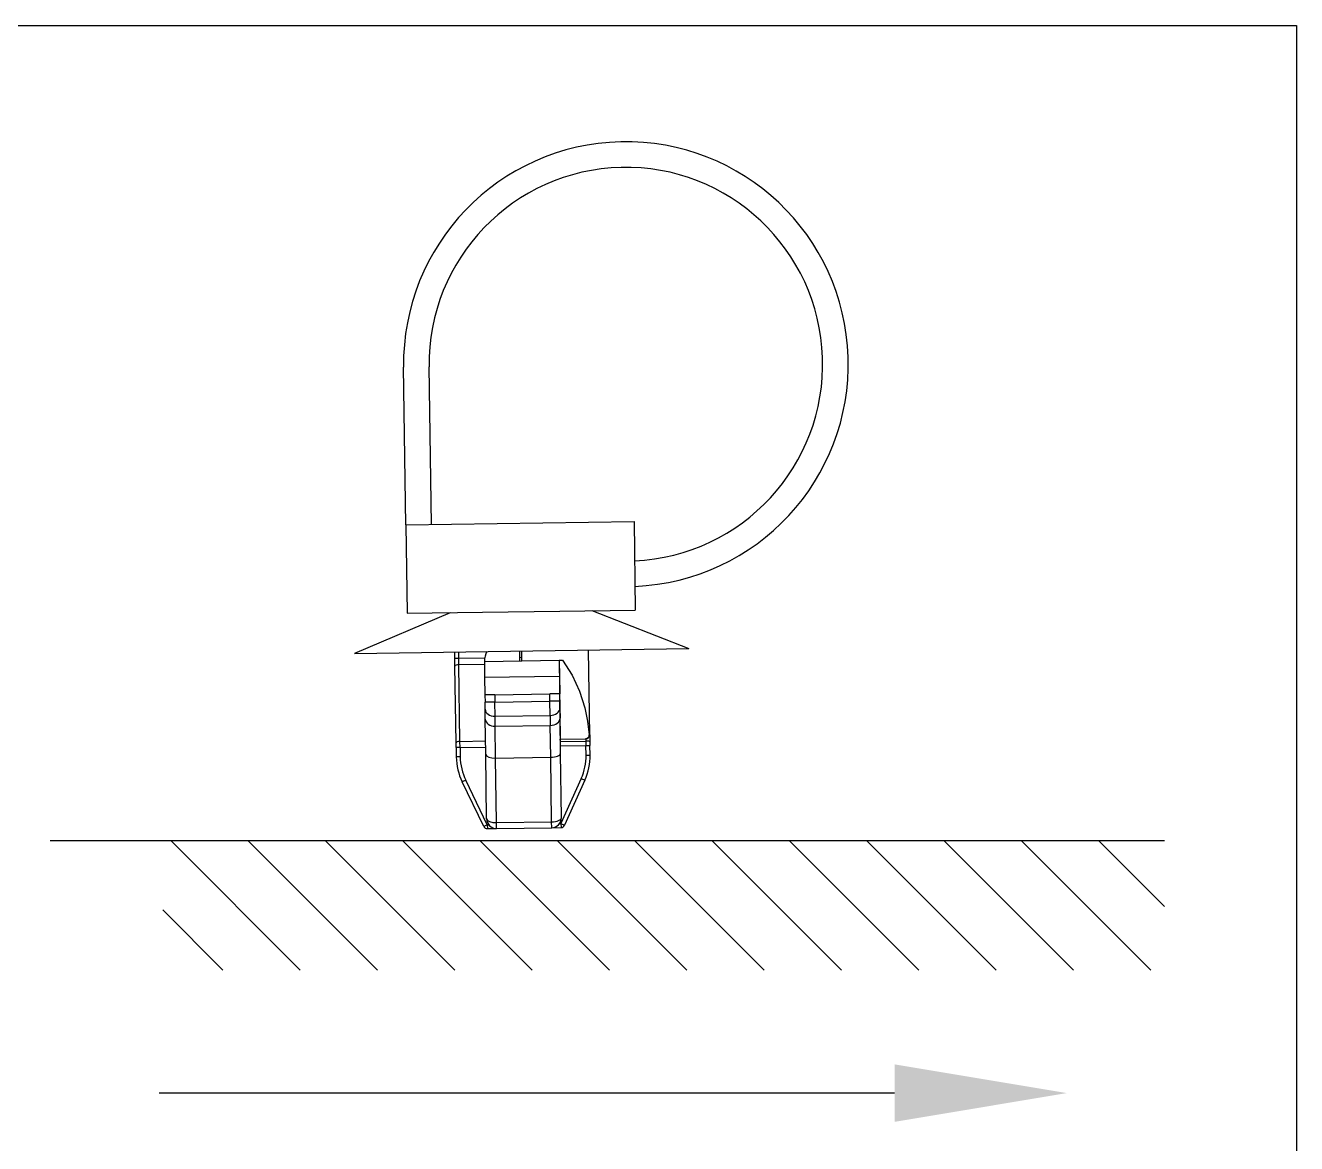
# Model space of a CAD drawing. Header units: inches. Extents: x 47316 to 59086, y 3141 to 11743.
# Drawn here: x 51593.48 to 51619.32, y 6280.5 to 6303.23 of the extents above; entities that cross this region are included whole.
import ezdxf

# ---------------------------------------------------------------- set-up
doc = ezdxf.new("R2010")
doc.units = ezdxf.units.IN
doc.header["$MEASUREMENT"] = 0

msp = doc.modelspace()

# ---------------------------------------------------------------- linework, layer by layer
at = {"color": 1}
for p, q in [((51497.287, 6303.228), (51619.323, 6303.228)), ((51619.323, 6303.228), (51619.323, 6258.989))]:
    msp.add_line(p, q, dxfattribs=at)
at = {"color": 0, "linetype": 'ByBlock', "lineweight": -3, "ltscale": 0.2}
for p, q in [((51601.216, 6293.081), (51601.17, 6296.281)), ((51601.736, 6293.088), (51601.69, 6296.288))]:
    msp.add_line(p, q, dxfattribs=at)
at = {"color": 0, "linetype": 'ByBlock', "lineweight": -3, "ltscale": 0.289999}
msp.add_line((51601.216, 6293.081), (51605.855, 6293.146), dxfattribs=at)
at = {"color": 0, "linetype": 'ByBlock', "lineweight": -3, "ltscale": 0.1125}
for p, q in [((51605.855, 6293.146), (51605.881, 6291.347)), ((51601.216, 6293.081), (51601.241, 6291.281))]:
    msp.add_line(p, q, dxfattribs=at)
at = {"color": 0, "linetype": 'ByBlock', "lineweight": -3, "ltscale": 0.096026}
for p, q in [((51601.241, 6291.281), (51602.777, 6291.303)), ((51604.344, 6291.325), (51605.881, 6291.347))]:
    msp.add_line(p, q, dxfattribs=at)
at = {"color": 0, "linetype": 'ByBlock', "lineweight": -3, "ltscale": 0.097948}
msp.add_line((51602.777, 6291.303), (51604.344, 6291.325), dxfattribs=at)
at = {"color": 0, "linetype": 'ByBlock', "lineweight": -3, "ltscale": 0.132311}
for p, q in [((51605.001, 6291.334), (51606.972, 6290.562)), ((51602.121, 6291.293), (51600.172, 6290.466))]:
    msp.add_line(p, q, dxfattribs=at)
at = {"color": 0, "linetype": 'ByBlock', "lineweight": -3, "ltscale": 0.425}
msp.add_line((51600.172, 6290.466), (51606.972, 6290.562), dxfattribs=at)
at = {"color": 0, "linetype": 'ByBlock', "lineweight": -3, "ltscale": 0.107719}
msp.add_line((51604.956, 6288.81), (51604.932, 6290.533), dxfattribs=at)
at = {"color": 0, "linetype": 'ByBlock', "lineweight": -3, "ltscale": 0.008443}
for p, q in [((51602.214, 6290.36), (51602.212, 6290.495)), ((51602.294, 6290.361), (51602.292, 6290.496))]:
    msp.add_line(p, q, dxfattribs=at)
at = {"color": 0, "linetype": 'ByBlock', "lineweight": -3, "ltscale": 0.005}
for p, q in [((51602.294, 6290.361), (51602.214, 6290.36)), ((51602.32, 6288.551), (51602.24, 6288.55)), ((51604.879, 6288.594), (51604.959, 6288.595)), ((51602.322, 6288.362), (51602.242, 6288.361)), ((51604.882, 6288.398), (51604.962, 6288.399)), ((51602.434, 6287.89), (51602.362, 6287.855)), ((51604.784, 6287.923), (51604.857, 6287.89)), ((51602.873, 6286.984), (51602.801, 6286.949)), ((51602.873, 6286.984), (51602.874, 6286.904)), ((51604.371, 6287.005), (51604.372, 6286.925)), ((51604.371, 6287.005), (51604.444, 6286.972))]:
    msp.add_line(p, q, dxfattribs=at)
at = {"color": 0, "linetype": 'ByBlock', "lineweight": -3, "ltscale": 0.009488}
msp.add_line((51602.216, 6290.208), (51602.214, 6290.36), dxfattribs=at)
at = {"color": 0, "linetype": 'ByBlock', "lineweight": -3, "ltscale": 0.032832}
msp.add_line((51602.819, 6290.368), (51602.294, 6290.361), dxfattribs=at)
at = {"color": 0, "linetype": 'ByBlock', "lineweight": -3, "ltscale": 0.007906}
msp.add_line((51602.296, 6290.234), (51602.294, 6290.361), dxfattribs=at)
at = {"color": 0, "linetype": 'ByBlock', "lineweight": -3, "ltscale": 0.095}
for p, q in [((51602.815, 6290.303), (51604.335, 6290.325)), ((51602.819, 6289.983), (51604.339, 6290.005))]:
    msp.add_line(p, q, dxfattribs=at)
at = {"color": 0, "linetype": 'ByBlock', "lineweight": -3, "ltscale": 0.02}
for p, q in [((51602.815, 6290.303), (51602.819, 6289.983)), ((51604.335, 6290.325), (51604.339, 6290.005))]:
    msp.add_line(p, q, dxfattribs=at)
at = {"color": 0, "linetype": 'ByBlock', "lineweight": -3, "ltscale": 0.0125}
for p, q in [((51603.535, 6290.313), (51603.532, 6290.513)), ((51603.575, 6290.314), (51603.572, 6290.514)), ((51603.025, 6289.626), (51602.825, 6289.623)), ((51604.344, 6289.645), (51604.144, 6289.642)), ((51604.346, 6289.495), (51604.147, 6289.492)), ((51603.027, 6289.476), (51602.827, 6289.473))]:
    msp.add_line(p, q, dxfattribs=at)
at = {"color": 0, "linetype": 'ByBlock', "lineweight": -3, "ltscale": 0.0025}
msp.add_line((51603.574, 6290.379), (51603.534, 6290.378), dxfattribs=at)
at = {"color": 0, "linetype": 'ByBlock', "lineweight": -3, "ltscale": 0.004339}
msp.add_line((51604.335, 6290.325), (51604.404, 6290.326), dxfattribs=at)
at = {"color": 0, "linetype": 'ByBlock', "lineweight": -3, "ltscale": 0.1}
msp.add_line((51604.335, 6290.325), (51604.357, 6288.725), dxfattribs=at)
at = {"color": 0, "linetype": 'ByBlock', "lineweight": -3}
for p, q in [((51604.404, 6290.326), (51604.599, 6290.021)), ((51604.599, 6290.021), (51604.749, 6289.696)), ((51604.749, 6289.696), (51604.856, 6289.358)), ((51604.856, 6289.358), (51604.911, 6289.087)), ((51604.911, 6289.087), (51604.944, 6288.813))]:
    msp.add_line(p, q, dxfattribs=at)
at = {"color": 0, "linetype": 'ByBlock', "lineweight": -3, "ltscale": 0.097302}
for p, q in [((51602.238, 6288.651), (51602.216, 6290.208)), ((51602.318, 6288.678), (51602.296, 6290.234))]:
    msp.add_line(p, q, dxfattribs=at)
at = {"color": 0, "linetype": 'ByBlock', "lineweight": -3, "ltscale": 0.0325}
for p, q in [((51602.816, 6290.242), (51602.296, 6290.234)), ((51602.318, 6288.678), (51602.838, 6288.685)), ((51602.32, 6288.551), (51602.84, 6288.558)), ((51604.358, 6288.676), (51604.878, 6288.683)), ((51604.359, 6288.586), (51604.879, 6288.594))]:
    msp.add_line(p, q, dxfattribs=at)
at = {"color": 0, "linetype": 'ByBlock', "lineweight": -3, "ltscale": 0.022501}
for p, q in [((51604.339, 6290.005), (51604.344, 6289.645)), ((51602.819, 6289.983), (51602.825, 6289.623))]:
    msp.add_line(p, q, dxfattribs=at)
at = {"color": 0, "linetype": 'ByBlock', "lineweight": -3, "ltscale": 0.009364}
for p, q in [((51602.825, 6289.623), (51602.827, 6289.473)), ((51603.025, 6289.626), (51603.027, 6289.476)), ((51604.147, 6289.492), (51604.144, 6289.642)), ((51604.346, 6289.495), (51604.344, 6289.645))]:
    msp.add_line(p, q, dxfattribs=at)
at = {"color": 0, "linetype": 'ByBlock', "lineweight": -3, "ltscale": 0.07}
for p, q in [((51603.025, 6289.626), (51604.144, 6289.642)), ((51603.027, 6289.476), (51604.147, 6289.492)), ((51603.031, 6289.188), (51604.151, 6289.204)), ((51603.034, 6288.986), (51604.153, 6289.002)), ((51603.043, 6288.338), (51604.163, 6288.354)), ((51603.061, 6287.027), (51604.181, 6287.043)), ((51603.063, 6286.906), (51604.183, 6286.922))]:
    msp.add_line(p, q, dxfattribs=at)
at = {"color": 0, "linetype": 'ByBlock', "lineweight": -3, "ltscale": 0.018011}
for p, q in [((51604.151, 6289.204), (51604.147, 6289.492)), ((51603.031, 6289.188), (51603.027, 6289.476))]:
    msp.add_line(p, q, dxfattribs=at)
at = {"color": 0, "linetype": 'ByBlock', "lineweight": -3, "ltscale": 0.009006}
for p, q in [((51604.349, 6289.351), (51604.346, 6289.495)), ((51602.829, 6289.329), (51602.827, 6289.473))]:
    msp.add_line(p, q, dxfattribs=at)
at = {"color": 0, "linetype": 'ByBlock', "lineweight": -3, "ltscale": 0.012637}
for p, q in [((51602.832, 6289.127), (51602.829, 6289.329)), ((51604.349, 6289.351), (51604.351, 6289.149)), ((51603.034, 6288.986), (51603.031, 6289.188)), ((51604.151, 6289.204), (51604.153, 6289.002))]:
    msp.add_line(p, q, dxfattribs=at)
at = {"color": 0, "linetype": 'ByBlock', "lineweight": -3, "ltscale": 0.04455}
for p, q in [((51602.842, 6288.414), (51602.832, 6289.127)), ((51604.361, 6288.436), (51604.351, 6289.149))]:
    msp.add_line(p, q, dxfattribs=at)
at = {"color": 0, "linetype": 'ByBlock', "lineweight": -3, "ltscale": 0.0405}
for p, q in [((51603.043, 6288.338), (51603.034, 6288.986)), ((51604.163, 6288.354), (51604.153, 6289.002))]:
    msp.add_line(p, q, dxfattribs=at)
at = {"color": 0, "linetype": 'ByBlock', "lineweight": -3, "ltscale": 0.031953}
msp.add_line((51604.357, 6288.725), (51604.869, 6288.732), dxfattribs=at)
at = {"color": 0, "linetype": 'ByBlock', "lineweight": -3, "ltscale": 0.003059}
msp.add_line((51604.358, 6288.676), (51604.357, 6288.725), dxfattribs=at)
at = {"color": 0, "linetype": 'ByBlock', "lineweight": -3, "ltscale": 0.000495148}
msp.add_line((51604.869, 6288.732), (51604.876, 6288.732), dxfattribs=at)
at = {"color": 0, "linetype": 'ByBlock', "lineweight": -3, "ltscale": 9.0198e-05}
msp.add_line((51604.876, 6288.732), (51604.877, 6288.731), dxfattribs=at)
at = {"color": 0, "linetype": 'ByBlock', "lineweight": -3, "ltscale": 0.002986}
msp.add_line((51604.877, 6288.731), (51604.878, 6288.683), dxfattribs=at)
at = {"color": 0, "linetype": 'ByBlock', "lineweight": -3, "ltscale": 0.000715637}
msp.add_line((51604.944, 6288.813), (51604.955, 6288.813), dxfattribs=at)
at = {"color": 0, "linetype": 'ByBlock', "lineweight": -3, "ltscale": 0.00896}
msp.add_line((51604.956, 6288.81), (51604.958, 6288.666), dxfattribs=at)
at = {"color": 0, "linetype": 'ByBlock', "lineweight": -3, "ltscale": 0.006325}
msp.add_line((51602.24, 6288.55), (51602.238, 6288.651), dxfattribs=at)
at = {"color": 0, "linetype": 'ByBlock', "lineweight": -3, "ltscale": 0.011804}
for p, q in [((51602.24, 6288.55), (51602.242, 6288.361)), ((51602.32, 6288.551), (51602.322, 6288.362))]:
    msp.add_line(p, q, dxfattribs=at)
at = {"color": 0, "linetype": 'ByBlock', "lineweight": -3, "ltscale": 0.007907}
msp.add_line((51602.32, 6288.551), (51602.318, 6288.678), dxfattribs=at)
at = {"color": 0, "linetype": 'ByBlock', "lineweight": -3, "ltscale": 0.000233459}
msp.add_line((51604.358, 6288.672), (51604.358, 6288.676), dxfattribs=at)
at = {"color": 0, "linetype": 'ByBlock', "lineweight": -3, "ltscale": 0.005363}
msp.add_line((51604.359, 6288.586), (51604.358, 6288.672), dxfattribs=at)
at = {"color": 0, "linetype": 'ByBlock', "lineweight": -3, "ltscale": 0.005597}
msp.add_line((51604.878, 6288.683), (51604.879, 6288.594), dxfattribs=at)
at = {"color": 0, "linetype": 'ByBlock', "lineweight": -3, "ltscale": 0.012206}
for p, q in [((51604.882, 6288.398), (51604.879, 6288.594)), ((51604.962, 6288.399), (51604.959, 6288.595))]:
    msp.add_line(p, q, dxfattribs=at)
at = {"color": 0, "linetype": 'ByBlock', "lineweight": -3, "ltscale": 0.004477}
msp.add_line((51604.958, 6288.666), (51604.959, 6288.595), dxfattribs=at)
at = {"color": 0, "linetype": 'ByBlock', "lineweight": -3, "ltscale": 0.081943}
for p, q in [((51602.86, 6287.103), (51602.842, 6288.414)), ((51603.061, 6287.027), (51603.043, 6288.338)), ((51604.181, 6287.043), (51604.163, 6288.354)), ((51604.38, 6287.125), (51604.361, 6288.436))]:
    msp.add_line(p, q, dxfattribs=at)
at = {"color": 0, "linetype": 'ByBlock', "lineweight": -3, "ltscale": 0.062942}
for p, q in [((51602.801, 6286.949), (51602.362, 6287.855)), ((51604.857, 6287.89), (51604.444, 6286.972))]:
    msp.add_line(p, q, dxfattribs=at)
at = {"color": 0, "linetype": 'ByBlock', "lineweight": -3, "ltscale": 0.062941}
for p, q in [((51602.873, 6286.984), (51602.434, 6287.89)), ((51604.784, 6287.923), (51604.371, 6287.005))]:
    msp.add_line(p, q, dxfattribs=at)
at = {"color": 0, "linetype": 'ByBlock', "lineweight": -3, "ltscale": 0.001816}
for p, q in [((51602.873, 6286.984), (51602.902, 6286.984)), ((51604.342, 6287.004), (51604.371, 6287.005))]:
    msp.add_line(p, q, dxfattribs=at)
at = {"color": 0, "linetype": 'ByBlock', "lineweight": -3, "ltscale": 0.011816}
for p, q in [((51602.874, 6286.904), (51603.063, 6286.906)), ((51604.183, 6286.922), (51604.372, 6286.925))]:
    msp.add_line(p, q, dxfattribs=at)
at = {"color": 0, "linetype": 'ByBlock', "lineweight": -3, "ltscale": 0.007544}
for p, q in [((51603.063, 6286.906), (51603.061, 6287.027)), ((51604.183, 6286.922), (51604.181, 6287.043))]:
    msp.add_line(p, q, dxfattribs=at)
at = {"color": 0, "lineweight": -3}
for p, q in [((51616.641, 6286.657), (51593.985, 6286.657, 0)), ((51599.072, 6284.029), (51596.444, 6286.657)), ((51600.643, 6284.029), (51598.015, 6286.657)), ((51602.215, 6284.029), (51599.587, 6286.657)), ((51603.786, 6284.029), (51601.158, 6286.657)), ((51605.358, 6284.029), (51602.73, 6286.657)), ((51606.929, 6284.029), (51604.301, 6286.657)), ((51608.501, 6284.029), (51605.873, 6286.657)), ((51610.073, 6284.029), (51607.444, 6286.657)), ((51611.644, 6284.029), (51609.016, 6286.657)), ((51613.216, 6284.029), (51610.587, 6286.657)), ((51614.787, 6284.029), (51612.159, 6286.657)), ((51616.359, 6284.029), (51613.731, 6286.657)), ((51616.641, 6285.318), (51615.302, 6286.657)), ((51597.5, 6284.029), (51596.278, 6285.251))]:
    msp.add_line(p, q, dxfattribs=at)
msp.add_line((51611.153, 6281.529), (51596.206, 6281.529))
at = {"color": 0, "linetype": 'ByBlock', "lineweight": -3}
for centre, radius, start, end in [((51605.69, 6296.344), 4.52, 272.3295, 180.8082), ((51605.69, 6296.344), 4, 272.5273, 180.8082), ((51603.215, 6290.309), 0.4, 150.8081, 180.8082), ((51604.87, 6288.807), 0.0745, 269.2076, 4.8845), ((51604.875, 6288.812), 0.0799, 270.8656, 0.8655), ((51604.953, 6288.811), 0.00347, 341.9706, 45.1988), ((51603.442, 6288.378), 1.2, 180.8082, 205.8251), ((51603.442, 6288.378), 1.12, 180.8082, 205.8251), ((51603.762, 6288.383), 1.12, 335.7913, 0.8082), ((51603.762, 6288.383), 1.2, 335.7913, 0.8082), ((51602.873, 6286.984), 0.08, 205.8251, 270.8082), ((51603.06, 6287.106), 0.2, 180.8082, 270.8082), ((51604.18, 6287.122), 0.2, 270.8082, 0.8082), ((51604.371, 6287.005), 0.08, 270.8082, 335.7913)]:
    msp.add_arc(centre, radius, start, end, dxfattribs=at)
for centre, major_axis, ratio, start_param, end_param in [((51602.296, 6290.209), (-0.08, -0.0011), 0.316228, 4.712389, 6.283185), ((51603.029, 6289.332), (-0.2, -0.003), 0.720438, 0, 1.570796), ((51604.149, 6289.348), (-0.2, -0.003), 0.720438, 1.570796, 3.141593), ((51603.032, 6289.13), (-0.2, -0.003), 0.720438, 0, 1.570796), ((51604.151, 6289.146), (-0.2, -0.003), 0.720438, 1.570796, 3.141593), ((51604.876, 6288.809), (-0.08, -0.0011), 0.97071, 1.570796, 3.141593), ((51602.318, 6288.652), (-0.08, -0.0011), 0.316228, 4.712389, 6.283185), ((51604.878, 6288.665), (-0.08, -0.0011), 0.22389, 3.141593, 4.712389), ((51603.042, 6288.417), (-0.2, -0.003), 0.396439, 0, 1.570796), ((51604.161, 6288.433), (-0.2, -0.003), 0.396439, 1.570796, 3.141593), ((51603.06, 6287.106), (-0.2, -0.003), 0.396439, -6.283185, -4.712389), ((51604.18, 6287.122), (-0.2, -0.003), 0.396439, 1.570796, 3.141593)]:
    msp.add_ellipse(centre, major_axis=major_axis, ratio=ratio, start_param=start_param, end_param=end_param, dxfattribs=at)
msp.add_solid([(51611.153, 6282.112), (51614.653, 6281.529), (51611.153, 6280.945)])

doc.saveas('drawing.dxf')
